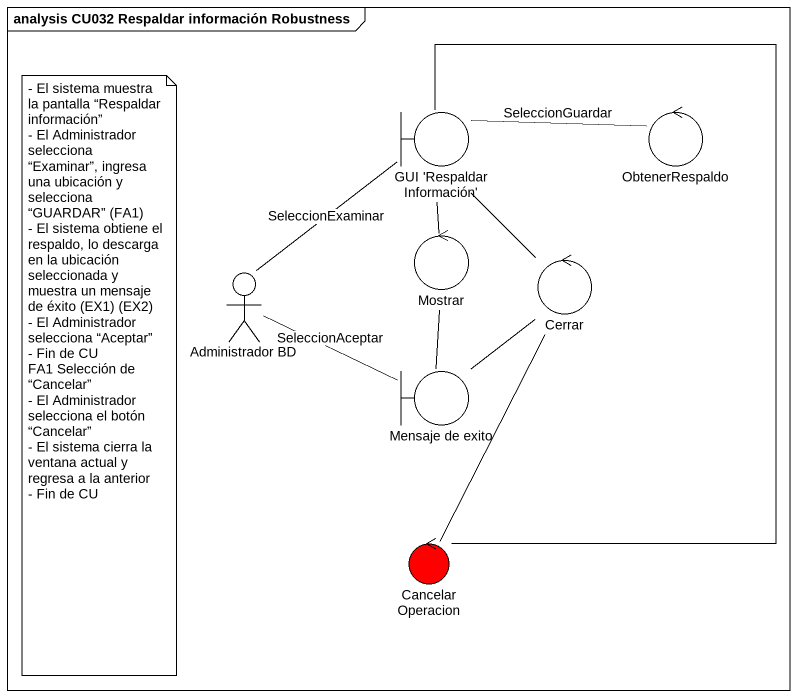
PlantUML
@startuml
mainframe analysis CU032 Respaldar información Robustness
boundary "GUI 'Respaldar Información'" as GUI_Respaldar_Información
control ObtenerRespaldo
control Mostrar
control Cerrar
actor "Administrador BD" as Administrador_BD
boundary "Mensaje de exito" as Mensaje_de_exito
control "Cancelar Operacion" as Cancelar_Operacion #FF0000
GUI_Respaldar_Información -right- ObtenerRespaldo : SeleccionGuardar
GUI_Respaldar_Información -- Cancelar_Operacion
Mostrar -up- GUI_Respaldar_Información
Mostrar -- Mensaje_de_exito
Cerrar -up- GUI_Respaldar_Información
Administrador_BD -up- GUI_Respaldar_Información : SeleccionExaminar
Administrador_BD -right- Mensaje_de_exito : SeleccionAceptar
Mensaje_de_exito -up- Cerrar
Cancelar_Operacion -up- Cerrar
note as N1
  - El sistema muestra la pantalla “Respaldar información”
  - El Administrador selecciona “Examinar”, ingresa una ubicación y selecciona “GUARDAR” (FA1)
  - El sistema obtiene el respaldo, lo descarga en la ubicación seleccionada y muestra un mensaje de éxito (EX1) (EX2)
  - El Administrador selecciona “Aceptar”
  - Fin de CU
  FA1 Selección de “Cancelar”
  - El Administrador selecciona el botón “Cancelar”
  - El sistema cierra la ventana actual y regresa a la anterior
  - Fin de CU
end note
@enduml
